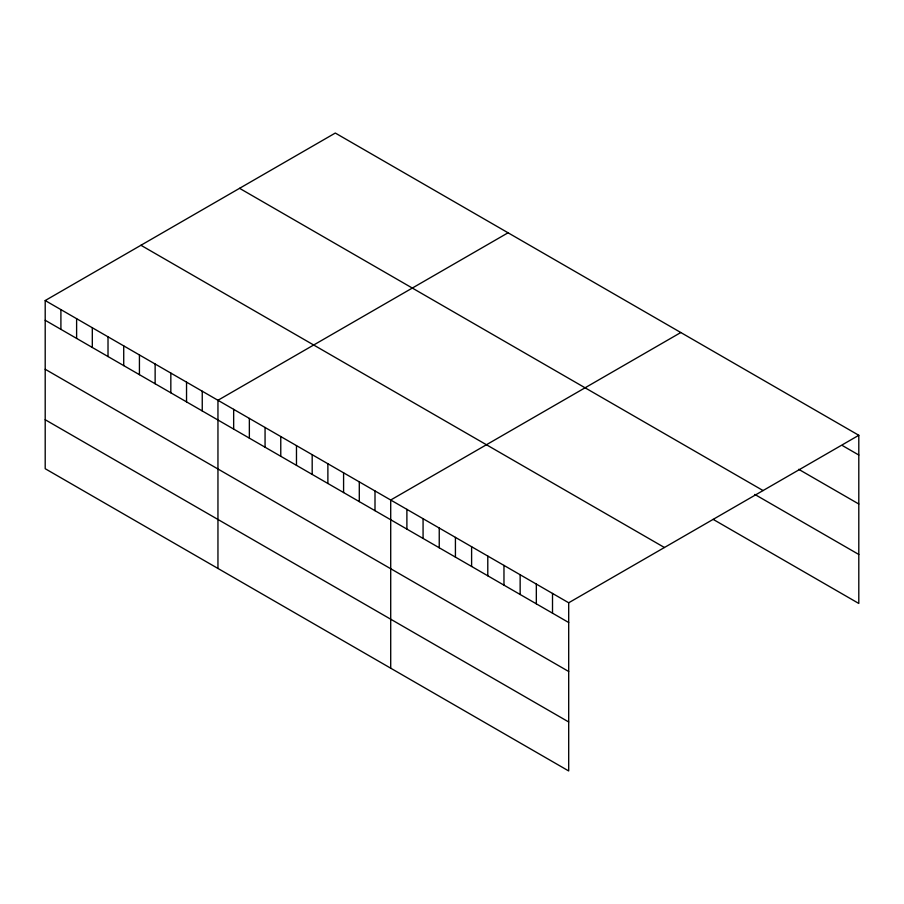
<?xml version="1.0" encoding="UTF-8"?>
<svg xmlns="http://www.w3.org/2000/svg" width="904" height="904" viewBox="0 0 904 904"><rect width="100%" height="100%" fill="white"/><g stroke="black" fill="none" stroke-linecap="round" stroke-linejoin="round"><path stroke-width="1.36" d="M45.2 300.546L568.695 602.776L568.695 770.954L45.2 468.713L45.2 300.546L335.305 133.046L858.8 435.287L858.8 603.454L713.177 519.382M508.059 232.791L217.954 400.28L217.954 568.447M680.814 332.525L390.709 500.014L390.709 668.192M568.695 602.776L858.8 435.287M842.618 445.683L858.8 455.017M798.695 469.312L858.8 504.003M239.571 188.326L763.066 490.556M754.784 494.42L858.8 554.468M140.934 245.266L664.429 547.508M45.2 320.276L568.695 622.517M45.2 369.261L568.695 671.491M45.2 419.727L568.695 721.968M552.513 593.431L552.513 613.172M536.332 584.097L536.332 603.827M520.15 574.752L520.15 594.482M503.969 565.407L503.969 585.148M487.787 556.073L487.787 575.803M471.606 546.728L471.606 566.458M455.424 537.383L455.424 557.124M439.242 528.038L439.242 547.779M423.072 518.704L423.072 538.434M406.89 509.359L406.89 529.089M375.002 490.951L375.002 510.681M359.295 481.888L359.295 501.618M343.588 472.815L343.588 492.556M327.881 463.752L327.881 483.482M312.185 454.678L312.185 474.419M296.478 445.615L296.478 465.345M280.771 436.553L280.771 456.283M265.064 427.479L265.064 447.22M249.357 418.416L249.357 438.146M233.661 409.342L233.661 429.084M202.247 391.217L202.247 410.947M186.54 382.143L186.54 401.884M170.833 373.081L170.833 392.811M155.138 364.007L155.138 383.748M139.431 354.944L139.431 374.674M123.724 345.882L123.724 365.611M108.017 336.808L108.017 356.549M92.31 327.745L92.31 347.475M76.614 318.671L76.614 338.412M60.907 309.609L60.907 329.338"/></g></svg>
